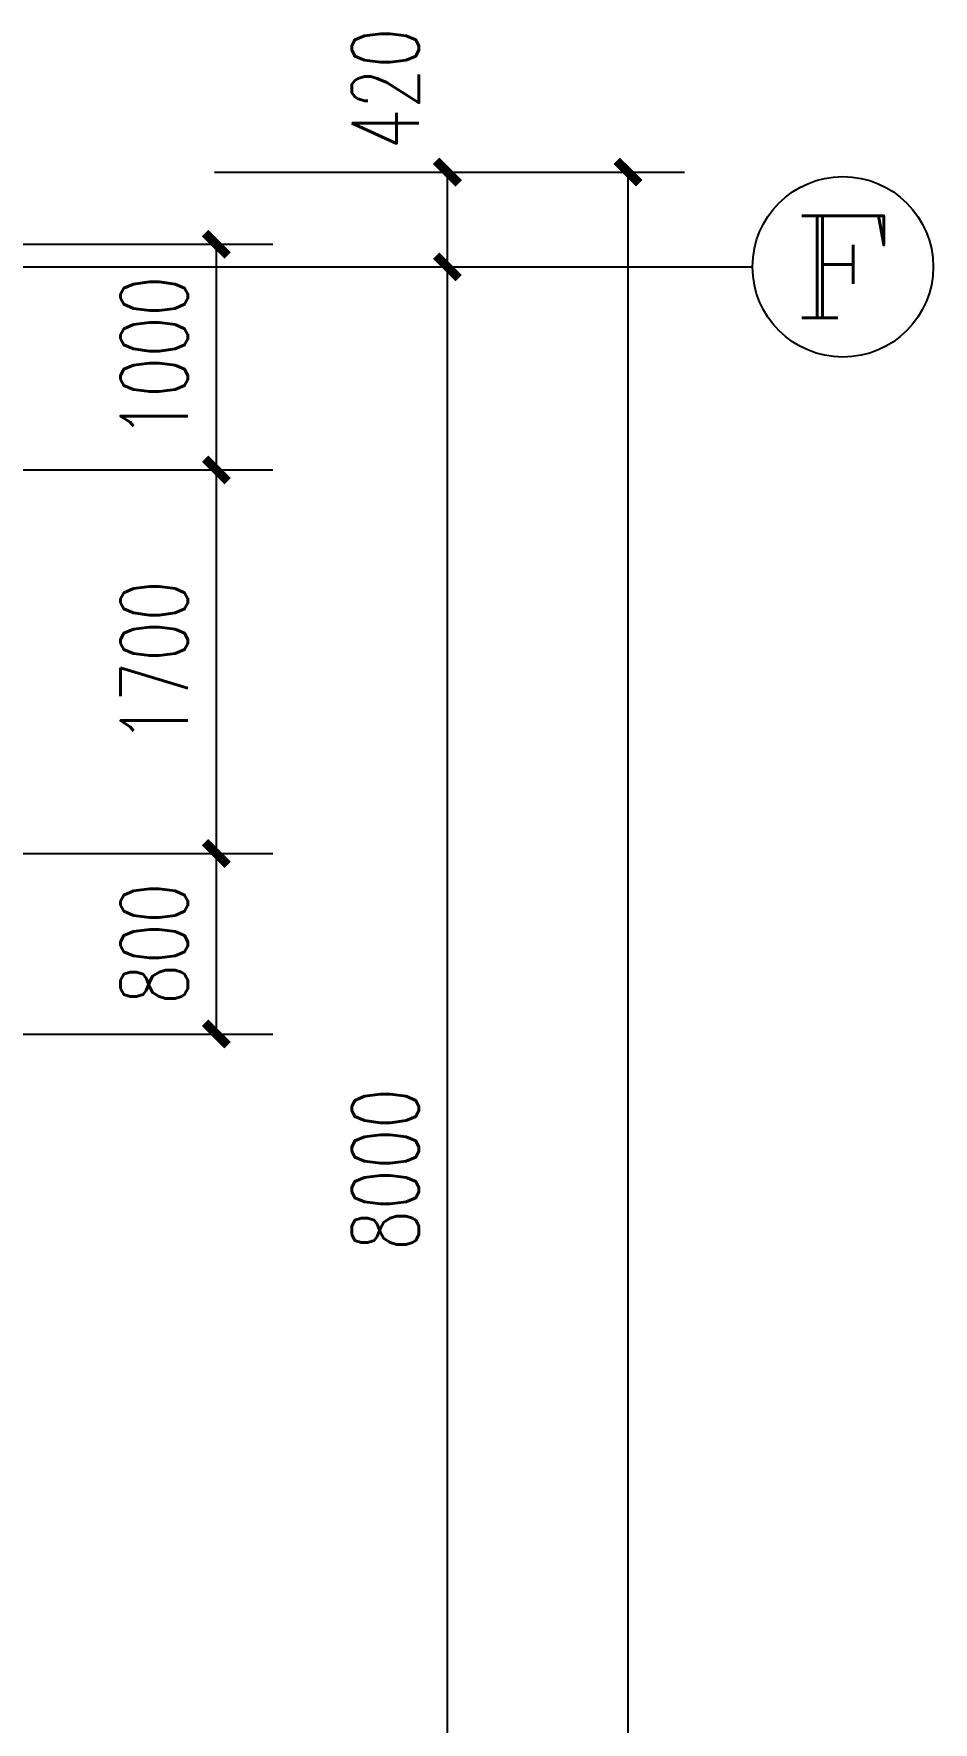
# Model space of a CAD drawing. Extents: x 1738143 to 1822243, y -608375 to -303375.
# Drawn here: x 1805046 to 1809029, y -381948 to -374465 of the extents above; entities that cross this region are included whole.
import ezdxf
from ezdxf.enums import TextEntityAlignment as Align

# ---------------------------------------------------------------- set-up
doc = ezdxf.new("R2010")
doc.units = 0
doc.header["$LTSCALE"] = 1000
doc.header["$MEASUREMENT"] = 0
for name, color, linetype in [('AXIS', 3, 'Continuous'), ('AXIS_TEXT', 7, 'Continuous'), ('PUB_DIM', 3, 'Continuous'), ('TH_DIM', 3, 'Continuous')]:
    doc.layers.add(name, color=color, linetype=linetype)
doc.styles.add('_TCH_AXIS', font='COMPLEX', dxfattribs={"bigfont": 'GBCBIG'})
doc.styles.add('_TCH_DIM_T3', font='SIMPLEX', dxfattribs={"width": 0.705882, "bigfont": 'GBCBIG'})
doc.styles.add('COMPLEX', font='COMPLEX')
doc.dimstyles.new('_TCH_ARCH&&100', dxfattribs={"dimtxt": 297.5, "dimasz": 100, "dimexe": 250, "dimexo": 300, "dimgap": 126.25, "dimtad": 1, "dimdec": 0, "dimzin": 0, "dimdsep": 46, "dimtxsty": '_TCH_DIM_T3', "dimblk": 'ARCHTICK', "dimcen": 0.09, "dimclrt": 7, "dimazin": 2, "dimtfac": 1, "dimtdec": 0, "dimtix": 1, "dimtmove": 2, "dimatfit": 3, "dimfxl": 30, "dimtolj": 1, "dimtzin": 0, "dimarcsym": 0})

# ---------------------------------------------------------------- blocks, each defined once
blk = doc.blocks.new('_ArchTick')
at = {"color": 0, "linetype": 'ByBlock', "const_width": 0.4}
blk.add_lwpolyline([(-0.5, -0.5), (0.5, 0.5)], dxfattribs=at)
blk = doc.blocks.new('*D131')
at = {"layer": 'Defpoints', "color": 0, "transparency": 16777216}
for p in [(13476.5, 19089.4), (14649.1, 19089.4), (13476.5, -11950.6)]:
    blk.add_point(p, dxfattribs=at)
at = {"layer": 'PUB_DIM', "color": 0, "lineweight": -2, "transparency": 16777216}
for p, q in [((13776.5, 19089.4), (14899.1, 19089.4)), ((14649.1, -11950.6), (14649.1, 19089.4)), ((13776.5, -11950.6), (14899.1, -11950.6))]:
    blk.add_line(p, q, dxfattribs=at)
at = {"layer": 'PUB_DIM', "color": 0, "lineweight": -2, "transparency": 16777216, "xscale": 100, "yscale": 100, "zscale": 100}
for p, rotation in [((14649.1, 19089.4), 90), ((14649.1, -11950.6), 270)]:
    blk.add_blockref('_ArchTick', p, dxfattribs=dict(at, rotation=rotation))
at = {"layer": 'PUB_DIM', "color": 7, "transparency": 16777216, "insert": (14374.1, 3569.4), "char_height": 297.5, "attachment_point": 5, "rotation": 90, "style": '_TCH_DIM_T3'}
blk.add_mtext('\\A1;31040', dxfattribs=at)
blk = doc.blocks.new('*D132')
at = {"layer": 'Defpoints', "color": 0, "transparency": 16777216}
for p in [(12517.1, 19089.4), (13849.3, 19089.4), (12517.1, 18669.4)]:
    blk.add_point(p, dxfattribs=at)
at = {"layer": 'PUB_DIM', "color": 0, "lineweight": -2, "transparency": 16777216}
for p, q in [((12817.1, 19089.4), (14099.3, 19089.4)), ((13849.3, 18669.4), (13849.3, 19089.4)), ((12817.1, 18669.4), (14099.3, 18669.4))]:
    blk.add_line(p, q, dxfattribs=at)
at = {"layer": 'PUB_DIM', "color": 0, "lineweight": -2, "transparency": 16777216, "xscale": 100, "yscale": 100, "zscale": 100}
for p, rotation in [((13849.3, 19089.4), 90), ((13849.3, 18669.4), 270)]:
    blk.add_blockref('_ArchTick', p, dxfattribs=dict(at, rotation=rotation))
at = {"layer": 'PUB_DIM', "color": 7, "transparency": 16777216, "insert": (13574.3, 19459.4), "char_height": 297.5, "attachment_point": 5, "rotation": 90, "style": '_TCH_DIM_T3'}
blk.add_mtext('\\A1;420', dxfattribs=at)
blk = doc.blocks.new('*D133')
at = {"layer": 'Defpoints', "color": 0, "transparency": 16777216}
for p in [(12517.1, 18669.4), (13849.3, 18669.4), (12517.1, 10669.4)]:
    blk.add_point(p, dxfattribs=at)
at = {"layer": 'PUB_DIM', "color": 0, "lineweight": -2, "transparency": 16777216}
for p, q in [((12817.1, 18669.4), (14099.3, 18669.4)), ((13849.3, 10669.4), (13849.3, 18669.4)), ((12817.1, 10669.4), (14099.3, 10669.4))]:
    blk.add_line(p, q, dxfattribs=at)
at = {"layer": 'PUB_DIM', "color": 0, "lineweight": -2, "transparency": 16777216, "xscale": 100, "yscale": 100, "zscale": 100}
for p, rotation in [((13849.3, 18669.4), 90), ((13849.3, 10669.4), 270)]:
    blk.add_blockref('_ArchTick', p, dxfattribs=dict(at, rotation=rotation))
at = {"layer": 'PUB_DIM', "color": 7, "transparency": 16777216, "insert": (13574.3, 14669.4), "char_height": 297.5, "attachment_point": 5, "rotation": 90, "style": '_TCH_DIM_T3'}
blk.add_mtext('\\A1;8000', dxfattribs=at)
blk = doc.blocks.new('*D278')
at = {"layer": 'Defpoints', "color": 0, "transparency": 16777216}
for p in [(13476.5, 19089.4), (14649.1, 19089.4), (13476.5, -11950.6)]:
    blk.add_point(p, dxfattribs=at)
at = {"layer": 'PUB_DIM', "color": 0, "lineweight": -2, "transparency": 16777216}
for p, q in [((13776.5, 19089.4), (14899.1, 19089.4)), ((14649.1, -11950.6), (14649.1, 19089.4)), ((13776.5, -11950.6), (14899.1, -11950.6))]:
    blk.add_line(p, q, dxfattribs=at)
at = {"layer": 'PUB_DIM', "color": 0, "lineweight": -2, "transparency": 16777216, "xscale": 100, "yscale": 100, "zscale": 100}
for p, rotation in [((14649.1, 19089.4), 90), ((14649.1, -11950.6), 270)]:
    blk.add_blockref('_ArchTick', p, dxfattribs=dict(at, rotation=rotation))
at = {"layer": 'PUB_DIM', "color": 7, "transparency": 16777216, "insert": (14374.1, 3569.4), "char_height": 297.5, "attachment_point": 5, "rotation": 90, "style": '_TCH_DIM_T3'}
blk.add_mtext('\\A1;31040', dxfattribs=at)
blk = doc.blocks.new('*D279')
at = {"layer": 'Defpoints', "color": 0, "transparency": 16777216}
for p in [(12517.1, 19089.4), (13849.3, 19089.4), (12517.1, 18669.4)]:
    blk.add_point(p, dxfattribs=at)
at = {"layer": 'PUB_DIM', "color": 0, "lineweight": -2, "transparency": 16777216}
for p, q in [((12817.1, 19089.4), (14099.3, 19089.4)), ((13849.3, 18669.4), (13849.3, 19089.4)), ((12817.1, 18669.4), (14099.3, 18669.4))]:
    blk.add_line(p, q, dxfattribs=at)
at = {"layer": 'PUB_DIM', "color": 0, "lineweight": -2, "transparency": 16777216, "xscale": 100, "yscale": 100, "zscale": 100}
for p, rotation in [((13849.3, 19089.4), 90), ((13849.3, 18669.4), 270)]:
    blk.add_blockref('_ArchTick', p, dxfattribs=dict(at, rotation=rotation))
at = {"layer": 'PUB_DIM', "color": 7, "transparency": 16777216, "insert": (13574.3, 19459.4), "char_height": 297.5, "attachment_point": 5, "rotation": 90, "style": '_TCH_DIM_T3'}
blk.add_mtext('\\A1;420', dxfattribs=at)
blk = doc.blocks.new('*D280')
at = {"layer": 'Defpoints', "color": 0, "transparency": 16777216}
for p in [(12517.1, 18669.4), (13849.3, 18669.4), (12517.1, 10669.4)]:
    blk.add_point(p, dxfattribs=at)
at = {"layer": 'PUB_DIM', "color": 0, "lineweight": -2, "transparency": 16777216}
for p, q in [((12817.1, 18669.4), (14099.3, 18669.4)), ((13849.3, 10669.4), (13849.3, 18669.4)), ((12817.1, 10669.4), (14099.3, 10669.4))]:
    blk.add_line(p, q, dxfattribs=at)
at = {"layer": 'PUB_DIM', "color": 0, "lineweight": -2, "transparency": 16777216, "xscale": 100, "yscale": 100, "zscale": 100}
for p, rotation in [((13849.3, 18669.4), 90), ((13849.3, 10669.4), 270)]:
    blk.add_blockref('_ArchTick', p, dxfattribs=dict(at, rotation=rotation))
at = {"layer": 'PUB_DIM', "color": 7, "transparency": 16777216, "insert": (13574.3, 14669.4), "char_height": 297.5, "attachment_point": 5, "rotation": 90, "style": '_TCH_DIM_T3'}
blk.add_mtext('\\A1;8000', dxfattribs=at)
blk = doc.blocks.new('*D450')
at = {"layer": 'Defpoints', "color": 0, "transparency": 16777216}
for p in [(13476.5, 19089.4), (14649.1, 19089.4), (13476.5, -11950.6)]:
    blk.add_point(p, dxfattribs=at)
at = {"layer": 'PUB_DIM', "color": 0, "lineweight": -2, "transparency": 16777216}
for p, q in [((13776.5, 19089.4), (14899.1, 19089.4)), ((14649.1, -11950.6), (14649.1, 19089.4)), ((13776.5, -11950.6), (14899.1, -11950.6))]:
    blk.add_line(p, q, dxfattribs=at)
at = {"layer": 'PUB_DIM', "color": 0, "lineweight": -2, "transparency": 16777216, "xscale": 100, "yscale": 100, "zscale": 100}
for p, rotation in [((14649.1, 19089.4), 90), ((14649.1, -11950.6), 270)]:
    blk.add_blockref('_ArchTick', p, dxfattribs=dict(at, rotation=rotation))
at = {"layer": 'PUB_DIM', "color": 7, "transparency": 16777216, "insert": (14374.1, 3569.4), "char_height": 297.5, "attachment_point": 5, "rotation": 90, "style": '_TCH_DIM_T3'}
blk.add_mtext('\\A1;31040', dxfattribs=at)
blk = doc.blocks.new('*D451')
at = {"layer": 'Defpoints', "color": 0, "transparency": 16777216}
for p in [(12517.1, 19089.4), (13849.3, 19089.4), (12517.1, 18669.4)]:
    blk.add_point(p, dxfattribs=at)
at = {"layer": 'PUB_DIM', "color": 0, "lineweight": -2, "transparency": 16777216}
for p, q in [((12817.1, 19089.4), (14099.3, 19089.4)), ((13849.3, 18669.4), (13849.3, 19089.4)), ((12817.1, 18669.4), (14099.3, 18669.4))]:
    blk.add_line(p, q, dxfattribs=at)
at = {"layer": 'PUB_DIM', "color": 0, "lineweight": -2, "transparency": 16777216, "xscale": 100, "yscale": 100, "zscale": 100}
for p, rotation in [((13849.3, 19089.4), 90), ((13849.3, 18669.4), 270)]:
    blk.add_blockref('_ArchTick', p, dxfattribs=dict(at, rotation=rotation))
at = {"layer": 'PUB_DIM', "color": 7, "transparency": 16777216, "insert": (13574.3, 19459.4), "char_height": 297.5, "attachment_point": 5, "rotation": 90, "style": '_TCH_DIM_T3'}
blk.add_mtext('\\A1;420', dxfattribs=at)
blk = doc.blocks.new('*D452')
at = {"layer": 'Defpoints', "color": 0, "transparency": 16777216}
for p in [(12517.1, 18669.4), (13849.3, 18669.4), (12517.1, 10669.4)]:
    blk.add_point(p, dxfattribs=at)
at = {"layer": 'PUB_DIM', "color": 0, "lineweight": -2, "transparency": 16777216}
for p, q in [((12817.1, 18669.4), (14099.3, 18669.4)), ((13849.3, 10669.4), (13849.3, 18669.4)), ((12817.1, 10669.4), (14099.3, 10669.4))]:
    blk.add_line(p, q, dxfattribs=at)
at = {"layer": 'PUB_DIM', "color": 0, "lineweight": -2, "transparency": 16777216, "xscale": 100, "yscale": 100, "zscale": 100}
for p, rotation in [((13849.3, 18669.4), 90), ((13849.3, 10669.4), 270)]:
    blk.add_blockref('_ArchTick', p, dxfattribs=dict(at, rotation=rotation))
at = {"layer": 'PUB_DIM', "color": 7, "transparency": 16777216, "insert": (13574.3, 14669.4), "char_height": 297.5, "attachment_point": 5, "rotation": 90, "style": '_TCH_DIM_T3'}
blk.add_mtext('\\A1;8000', dxfattribs=at)
blk = doc.blocks.new('_AXISO')
blk.add_circle((0, 0), 0.5)
at = {"layer": 'AXIS_TEXT', "style": 'COMPLEX', "width": 1.041667}
blk.add_attdef('A', text='', height=0.56, dxfattribs=at).set_placement((-0.25, -0.28), (0.25, -0.28), align=Align.FIT)
blk = doc.blocks.new('*D487')
at = {"layer": 'Defpoints', "color": 0, "transparency": 16777216}
for p in [(13476.5, 19089.4), (14649.1, 19089.4), (13476.5, -11950.6)]:
    blk.add_point(p, dxfattribs=at)
at = {"layer": 'PUB_DIM', "color": 0, "lineweight": -2, "transparency": 16777216}
for p, q in [((13776.5, 19089.4), (14899.1, 19089.4)), ((14649.1, -11950.6), (14649.1, 19089.4)), ((13776.5, -11950.6), (14899.1, -11950.6))]:
    blk.add_line(p, q, dxfattribs=at)
at = {"layer": 'PUB_DIM', "color": 0, "lineweight": -2, "transparency": 16777216, "xscale": 100, "yscale": 100, "zscale": 100}
for p, rotation in [((14649.1, 19089.4), 90), ((14649.1, -11950.6), 270)]:
    blk.add_blockref('_ArchTick', p, dxfattribs=dict(at, rotation=rotation))
at = {"layer": 'PUB_DIM', "color": 7, "transparency": 16777216, "insert": (14374.1, 3569.4), "char_height": 297.5, "attachment_point": 5, "rotation": 90, "style": '_TCH_DIM_T3'}
blk.add_mtext('\\A1;31040', dxfattribs=at)
blk = doc.blocks.new('*D488')
at = {"layer": 'Defpoints', "color": 0, "transparency": 16777216}
for p in [(12517.1, 19089.4), (13849.3, 19089.4), (12517.1, 18669.4)]:
    blk.add_point(p, dxfattribs=at)
at = {"layer": 'PUB_DIM', "color": 0, "lineweight": -2, "transparency": 16777216}
for p, q in [((12817.1, 19089.4), (14099.3, 19089.4)), ((13849.3, 18669.4), (13849.3, 19089.4)), ((12817.1, 18669.4), (14099.3, 18669.4))]:
    blk.add_line(p, q, dxfattribs=at)
at = {"layer": 'PUB_DIM', "color": 0, "lineweight": -2, "transparency": 16777216, "xscale": 100, "yscale": 100, "zscale": 100}
for p, rotation in [((13849.3, 19089.4), 90), ((13849.3, 18669.4), 270)]:
    blk.add_blockref('_ArchTick', p, dxfattribs=dict(at, rotation=rotation))
at = {"layer": 'PUB_DIM', "color": 7, "transparency": 16777216, "insert": (13574.3, 19459.4), "char_height": 297.5, "attachment_point": 5, "rotation": 90, "style": '_TCH_DIM_T3'}
blk.add_mtext('\\A1;420', dxfattribs=at)
blk = doc.blocks.new('*D489')
at = {"layer": 'Defpoints', "color": 0, "transparency": 16777216}
for p in [(12517.1, 18669.4), (13849.3, 18669.4), (12517.1, 10669.4)]:
    blk.add_point(p, dxfattribs=at)
at = {"layer": 'PUB_DIM', "color": 0, "lineweight": -2, "transparency": 16777216}
for p, q in [((12817.1, 18669.4), (14099.3, 18669.4)), ((13849.3, 10669.4), (13849.3, 18669.4)), ((12817.1, 10669.4), (14099.3, 10669.4))]:
    blk.add_line(p, q, dxfattribs=at)
at = {"layer": 'PUB_DIM', "color": 0, "lineweight": -2, "transparency": 16777216, "xscale": 100, "yscale": 100, "zscale": 100}
for p, rotation in [((13849.3, 18669.4), 90), ((13849.3, 10669.4), 270)]:
    blk.add_blockref('_ArchTick', p, dxfattribs=dict(at, rotation=rotation))
at = {"layer": 'PUB_DIM', "color": 7, "transparency": 16777216, "insert": (13574.3, 14669.4), "char_height": 297.5, "attachment_point": 5, "rotation": 90, "style": '_TCH_DIM_T3'}
blk.add_mtext('\\A1;8000', dxfattribs=at)
blk = doc.blocks.new('*D873')
at = {"layer": 'Defpoints', "color": 0, "transparency": 16777216}
for p in [(1802278.1, -375397.8), (1805854.5, -375397.8), (1802278.1, -376397.8)]:
    blk.add_point(p, dxfattribs=at)
at = {"layer": 'TH_DIM', "color": 0, "lineweight": -2, "transparency": 16777216}
for p, q in [((1802578.1, -375397.8), (1806104.5, -375397.8)), ((1805854.5, -376397.8), (1805854.5, -375397.8)), ((1802578.1, -376397.8), (1806104.5, -376397.8))]:
    blk.add_line(p, q, dxfattribs=at)
at = {"layer": 'TH_DIM', "color": 0, "lineweight": -2, "transparency": 16777216, "xscale": 100, "yscale": 100, "zscale": 100}
for p, rotation in [((1805854.5, -375397.8), 90), ((1805854.5, -376397.8), 270)]:
    blk.add_blockref('_ArchTick', p, dxfattribs=dict(at, rotation=rotation))
at = {"layer": 'TH_DIM', "color": 7, "transparency": 16777216, "insert": (1805579.5, -375897.8), "char_height": 297.5, "attachment_point": 5, "rotation": 90, "style": '_TCH_DIM_T3'}
blk.add_mtext('\\A1;1000', dxfattribs=at)
blk = doc.blocks.new('*D874')
at = {"layer": 'Defpoints', "color": 0, "transparency": 16777216}
for p in [(1802278.1, -376397.8), (1805854.5, -376397.8), (1802278.1, -378097.8)]:
    blk.add_point(p, dxfattribs=at)
at = {"layer": 'TH_DIM', "color": 0, "lineweight": -2, "transparency": 16777216}
for p, q in [((1802578.1, -376397.8), (1806104.5, -376397.8)), ((1805854.5, -378097.8), (1805854.5, -376397.8)), ((1802578.1, -378097.8), (1806104.5, -378097.8))]:
    blk.add_line(p, q, dxfattribs=at)
at = {"layer": 'TH_DIM', "color": 0, "lineweight": -2, "transparency": 16777216, "xscale": 100, "yscale": 100, "zscale": 100}
for p, rotation in [((1805854.5, -376397.8), 90), ((1805854.5, -378097.8), 270)]:
    blk.add_blockref('_ArchTick', p, dxfattribs=dict(at, rotation=rotation))
at = {"layer": 'TH_DIM', "color": 7, "transparency": 16777216, "insert": (1805579.5, -377247.8), "char_height": 297.5, "attachment_point": 5, "rotation": 90, "style": '_TCH_DIM_T3'}
blk.add_mtext('\\A1;1700', dxfattribs=at)
blk = doc.blocks.new('*D875')
at = {"layer": 'Defpoints', "color": 0, "transparency": 16777216}
for p in [(1802278.1, -378097.8), (1805854.5, -378097.8), (1802278.1, -378897.8)]:
    blk.add_point(p, dxfattribs=at)
at = {"layer": 'TH_DIM', "color": 0, "lineweight": -2, "transparency": 16777216}
for p, q in [((1802578.1, -378097.8), (1806104.5, -378097.8)), ((1805854.5, -378897.8), (1805854.5, -378097.8)), ((1802578.1, -378897.8), (1806104.5, -378897.8))]:
    blk.add_line(p, q, dxfattribs=at)
at = {"layer": 'TH_DIM', "color": 0, "lineweight": -2, "transparency": 16777216, "xscale": 100, "yscale": 100, "zscale": 100}
for p, rotation in [((1805854.5, -378097.8), 90), ((1805854.5, -378897.8), 270)]:
    blk.add_blockref('_ArchTick', p, dxfattribs=dict(at, rotation=rotation))
at = {"layer": 'TH_DIM', "color": 7, "transparency": 16777216, "insert": (1805579.5, -378497.8), "char_height": 297.5, "attachment_point": 5, "rotation": 90, "style": '_TCH_DIM_T3'}
blk.add_mtext('\\A1;800', dxfattribs=at)
blk = doc.blocks.new('A$C7281566F')
at = {"layer": 'AXIS'}
blk.add_line((11200.5, 18669.4), (15200.5, 18669.4), dxfattribs=at)
ref = blk.add_blockref('_AXISO', (15600.5, 18669.4), dxfattribs=dict(at, xscale=800, yscale=800, zscale=800))
ref.add_attrib('A', 'F', dxfattribs={"layer": 'AXIS_TEXT', "height": 452.5, "style": '_TCH_AXIS', "width": 1.3125}).set_placement((15374.3, 18443.1), (15826.8, 18443.1), align=Align.FIT)
at = {"layer": 'PUB_DIM'}
for picture in ['*D132', '*D279', '*D451', '*D488']:
    dim = blk.add_linear_dim(base=(13849.3, 19089.4), p1=(12517.1, 18669.4), p2=(12517.1, 19089.4), angle=90, dimstyle='_TCH_ARCH&&100', dxfattribs=at)
    dim.commit()
    dim.dimension.update_dxf_attribs({"geometry": picture, "text_midpoint": (13574.3, 19459.4), "dimtype": 129})
for p1, p2, distance, picture, middle in [((13476.5, -11950.6), (13476.5, 19089.4), -1172.6, '*D131', (14374.1, 3569.4)), ((13476.5, -11950.6), (13476.5, 19089.4), -1172.6, '*D278', (14374.1, 3569.4)), ((13476.5, -11950.6), (13476.5, 19089.4), -1172.6, '*D450', (14374.1, 3569.4)), ((13476.5, -11950.6), (13476.5, 19089.4), -1172.6, '*D487', (14374.1, 3569.4)), ((12517.1, 10669.4), (12517.1, 18669.4), -1332.2, '*D133', (13574.3, 14669.4)), ((12517.1, 10669.4), (12517.1, 18669.4), -1332.2, '*D280', (13574.3, 14669.4)), ((12517.1, 10669.4), (12517.1, 18669.4), -1332.2, '*D452', (13574.3, 14669.4)), ((12517.1, 10669.4), (12517.1, 18669.4), -1332.2, '*D489', (13574.3, 14669.4))]:
    dim = blk.add_aligned_dim(p1=p1, p2=p2, distance=distance, dimstyle='_TCH_ARCH&&100', dxfattribs=at)
    dim.commit()
    dim.dimension.update_dxf_attribs({"geometry": picture, "text_midpoint": middle})

msp = doc.modelspace()

# ---------------------------------------------------------------- block references
msp.add_blockref('A$C7281566F', (1793028.5, -394167.1))

# ---------------------------------------------------------------- dimensions: what is measured, and where the dimension line sits
at = {"layer": 'TH_DIM'}
for p1, p2, picture, middle in [((1802278.1, -376397.8), (1802278.1, -375397.8), '*D873', (1805579.5, -375897.8)), ((1802278.1, -378097.8), (1802278.1, -376397.8), '*D874', (1805579.5, -377247.8)), ((1802278.1, -378897.8), (1802278.1, -378097.8), '*D875', (1805579.5, -378497.8))]:
    dim = msp.add_aligned_dim(p1=p1, p2=p2, distance=-3576.4, dimstyle='_TCH_ARCH&&100', dxfattribs=at)
    dim.commit()
    dim.dimension.update_dxf_attribs({"geometry": picture, "text_midpoint": middle})

doc.saveas('drawing.dxf')
